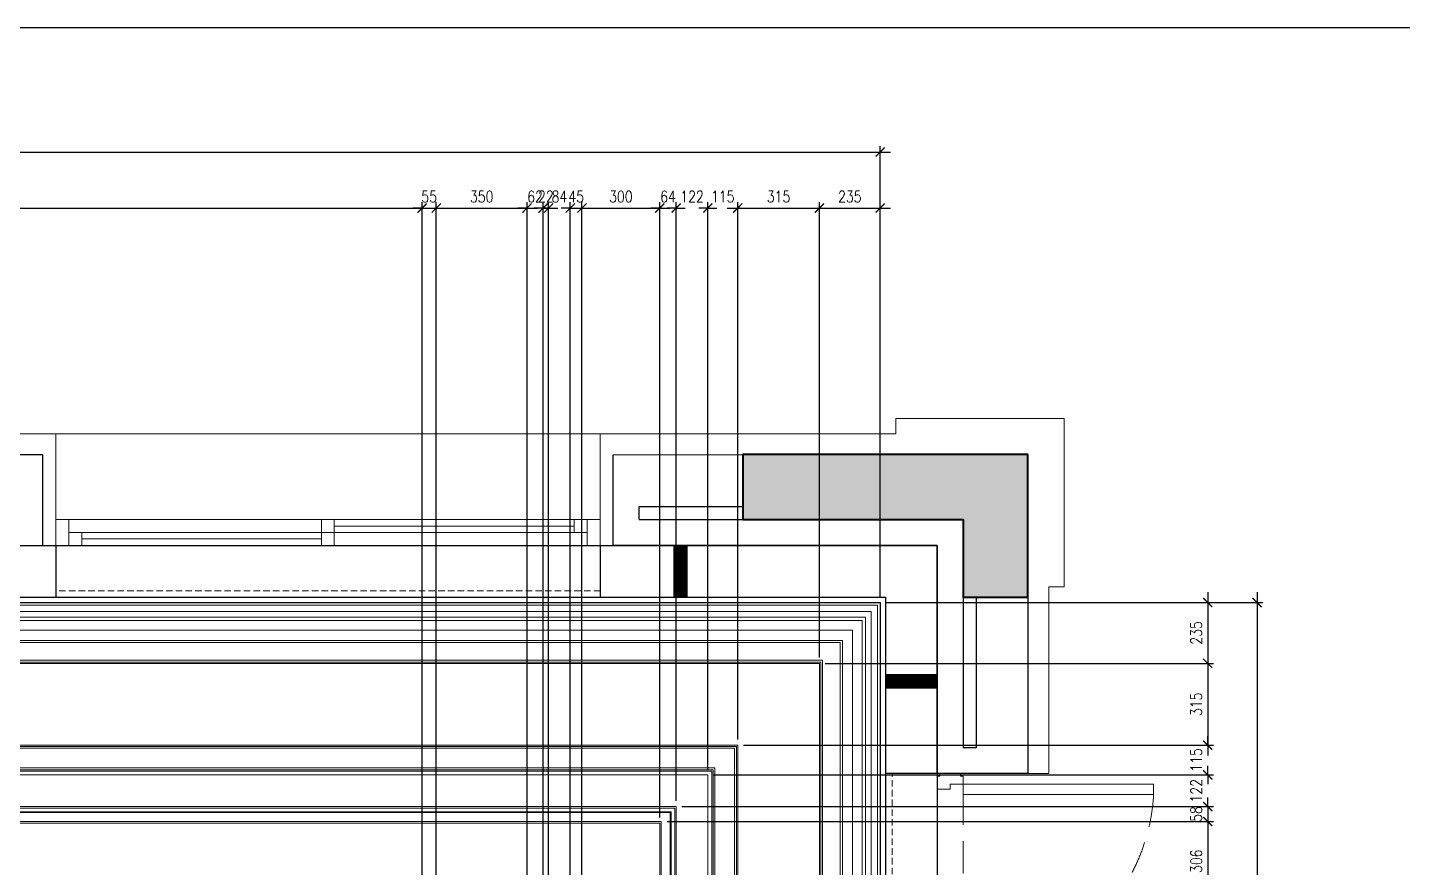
# Model space of a CAD drawing. Header units: inches. Extents: x -20583 to 399182, y -24453 to 525552.
# Drawn here: x 100143 to 105448, y 11103 to 14342 of the extents above; entities that cross this region are included whole.
import ezdxf

# ---------------------------------------------------------------- set-up
doc = ezdxf.new("R2010")
doc.units = ezdxf.units.IN
doc.header["$LTSCALE"] = 1000
doc.header["$MEASUREMENT"] = 0
doc.header["$PDMODE"] = 35
doc.linetypes.add('HIDDEN', pattern=[0.375, 0.25, -0.125])
doc.linetypes.add('HIDDEN2', pattern=[0.1875, 0.125, -0.0625])
for name, color, linetype in [('8', 8, 'Continuous'), ('A-DIM', 9, 'Continuous'), ('A-WALL', 7, 'Continuous')]:
    doc.layers.add(name, color=color, linetype=linetype)
for name, color, linetype, lineweight in [('A-DOOR', 134, 'Continuous', 18), ('A-GLAZ', 134, 'Continuous', 18), ('A-WALL-TILE', 8, 'Continuous', 9), ('GRC', 41, 'Continuous', 0), ('Sanitaire', 253, 'Continuous', 0), ('XREF-V2-GF_COLS$0$A-COLS', 5, 'Continuous', 40), ('XREF-V2-GF_COLS$0$A-COLS-PATT', 252, 'Continuous', 20)]:
    doc.layers.add(name, color=color, linetype=linetype, lineweight=lineweight)
doc.layers.add('Stone-GRG', color=7, linetype='Continuous', lineweight=0, true_color=0xfff2cc)
doc.styles.add('ST9', font='romans.shx', dxfattribs={"width": 0.8})
doc.dimstyles.new('DIM-20', dxfattribs={"dimscale": 1000, "dimtxt": 0.044, "dimasz": 0.035, "dimexe": 0.022, "dimexo": 0.022, "dimgap": 0.022, "dimtad": 1, "dimdec": 0, "dimzin": 0, "dimdsep": 46, "dimtxsty": 'ST9', "dimblk1": 'ARCHTICK', "dimblk2": 'ARCHTICK', "dimsah": 1, "dimcen": 0.088, "dimdle": 0.04, "dimclrd": 256, "dimclre": 256, "dimclrt": 3, "dimadec": 0, "dimazin": 0, "dimtfac": 1, "dimtdec": 0, "dimtix": 1, "dimtofl": 0, "dimtmove": 1, "dimatfit": 3, "dimldrblk": 'CLOSED', "dimfxl": 1, "dimtolj": 1, "dimtzin": 0, "dimarcsym": 0})
pattern_1 = [(45, (90655.0285, 0), (-1.76776695, 1.76776695), [])]

# ---------------------------------------------------------------- blocks, each defined once
blk = doc.blocks.new('DR - 1550')
at = {"color": 253, "linetype": 'HIDDEN2'}
for p, q in [((40, 100), (1510, 100)), ((60, 0), (1490, 0))]:
    blk.add_line(p, q, dxfattribs=at)
for points in [[(40, 100), (40, 835), (80, 835), (80, 100), (40, 100)], [(1510, 100), (1510, 835), (1470, 835), (1470, 100), (1510, 100)]]:
    blk.add_lwpolyline(points)
for points in [[(0, 90), (10, 90), (10, 100), (40, 100), (40, 50), (60, 50), (60, 0), (10, 0), (10, 10), (0, 10)], [(1550, 90), (1540, 90), (1540, 100), (1510, 100), (1510, 50), (1490, 50), (1490, 0), (1540, 0), (1540, 10), (1550, 10)]]:
    blk.add_lwpolyline(points, close=True)
at = {"linetype": 'HIDDEN2'}
for centre, start, end in [((37.8, 99.1), 0.0731, 86.5576), ((1512.2, 99.1), 93.4424, 179.9269)]:
    blk.add_arc(centre, 737.2, start, end, dxfattribs=at)
blk = doc.blocks.new('_ARCHTICK')
at = {"color": 0, "linetype": 'ByBlock', "const_width": 0.15}
blk.add_lwpolyline([(-0.5, -0.5), (0.5, 0.5)], dxfattribs=at)
blk = doc.blocks.new('*D517')
at = {"layer": 'A-DIM', "lineweight": -2, "transparency": 16777216}
for p, q in [((95700.4, 13645.7), (101704.9, 13645.7)), ((95740.4, 10783.8), (95740.4, 13667.7)), ((101664.9, 10783.8), (101664.9, 13667.7))]:
    blk.add_line(p, q, dxfattribs=at)
at = {"layer": 'Defpoints', "color": 0, "transparency": 16777216}
for p in [(101664.9, 13645.7), (95740.4, 10761.8), (101664.9, 10761.8, 0)]:
    blk.add_point(p, dxfattribs=at)
at = {"layer": 'A-DIM', "lineweight": -2, "transparency": 16777216, "xscale": 35, "yscale": 35, "zscale": 35, "rotation": 180}
blk.add_blockref('_ARCHTICK', (95740.4, 13645.7), dxfattribs=at)
at = {"layer": 'A-DIM', "lineweight": -2, "transparency": 16777216, "xscale": 35, "yscale": 35, "zscale": 35}
blk.add_blockref('_ARCHTICK', (101664.9, 13645.7), dxfattribs=at)
at = {"layer": 'A-DIM', "color": 3, "transparency": 16777216, "insert": (98702.6, 13689.7), "char_height": 44, "attachment_point": 5, "style": 'ST9'}
blk.add_mtext('\\A1;5925', dxfattribs=at)
blk = doc.blocks.new('_CLOSED')
at = {"color": 0, "linetype": 'ByBlock'}
for p, q in [((-1, 0.17), (0, 0)), ((-1, 0.17), (-1, -0.17)), ((0, 0), (-1, -0.17)), ((0, 0), (-1, 0))]:
    blk.add_line(p, q, dxfattribs=at)
blk = doc.blocks.new('*D518')
at = {"layer": 'A-DIM', "lineweight": -2, "transparency": 16777216}
for p, q in [((101664.9, 13645.7), (101629.9, 13645.7)), ((101664.9, 10783.8), (101664.9, 13667.7)), ((101719.9, 10783.8), (101719.9, 13667.7)), ((101719.9, 13645.7), (101754.9, 13645.7))]:
    blk.add_line(p, q, dxfattribs=at)
at = {"layer": 'Defpoints', "color": 0, "transparency": 16777216}
for p in [(101719.9, 13645.7), (101664.9, 10761.8, 0), (101719.9, 10761.8)]:
    blk.add_point(p, dxfattribs=at)
at = {"layer": 'A-DIM', "lineweight": -2, "transparency": 16777216, "xscale": 35, "yscale": 35, "zscale": 35}
blk.add_blockref('_ARCHTICK', (101664.9, 13645.7), dxfattribs=at)
at = {"layer": 'A-DIM', "lineweight": -2, "transparency": 16777216, "xscale": 35, "yscale": 35, "zscale": 35, "rotation": 180}
blk.add_blockref('_ARCHTICK', (101719.9, 13645.7), dxfattribs=at)
at = {"layer": 'A-DIM', "color": 3, "transparency": 16777216, "insert": (101692.4, 13689.7), "char_height": 44, "attachment_point": 5, "style": 'ST9'}
blk.add_mtext('\\A1;55', dxfattribs=at)
blk = doc.blocks.new('*D519')
at = {"layer": 'A-DIM', "lineweight": -2, "transparency": 16777216}
for p, q in [((101679.9, 13645.7), (102109.9, 13645.7)), ((101719.9, 10783.8), (101719.9, 13667.7)), ((102069.9, 10783.8), (102069.9, 13667.7))]:
    blk.add_line(p, q, dxfattribs=at)
at = {"layer": 'Defpoints', "color": 0, "transparency": 16777216}
for p in [(102069.9, 13645.7), (101719.9, 10761.8), (102069.9, 10761.8)]:
    blk.add_point(p, dxfattribs=at)
at = {"layer": 'A-DIM', "lineweight": -2, "transparency": 16777216, "xscale": 35, "yscale": 35, "zscale": 35, "rotation": 180}
blk.add_blockref('_ARCHTICK', (101719.9, 13645.7), dxfattribs=at)
at = {"layer": 'A-DIM', "lineweight": -2, "transparency": 16777216, "xscale": 35, "yscale": 35, "zscale": 35}
blk.add_blockref('_ARCHTICK', (102069.9, 13645.7), dxfattribs=at)
at = {"layer": 'A-DIM', "color": 3, "transparency": 16777216, "insert": (101894.9, 13689.7), "char_height": 44, "attachment_point": 5, "style": 'ST9'}
blk.add_mtext('\\A1;350', dxfattribs=at)
blk = doc.blocks.new('*D520')
at = {"layer": 'A-DIM', "lineweight": -2, "transparency": 16777216}
for p, q in [((102069.9, 13645.7), (102034.9, 13645.7)), ((102069.9, 10783.8), (102069.9, 13667.7)), ((102131.9, 10845.8), (102131.9, 13667.7)), ((102131.9, 13645.7), (102166.9, 13645.7))]:
    blk.add_line(p, q, dxfattribs=at)
at = {"layer": 'Defpoints', "color": 0, "transparency": 16777216}
for p in [(102131.9, 13645.7), (102131.9, 10823.8), (102069.9, 10761.8)]:
    blk.add_point(p, dxfattribs=at)
at = {"layer": 'A-DIM', "lineweight": -2, "transparency": 16777216, "xscale": 35, "yscale": 35, "zscale": 35}
blk.add_blockref('_ARCHTICK', (102069.9, 13645.7), dxfattribs=at)
at = {"layer": 'A-DIM', "lineweight": -2, "transparency": 16777216, "xscale": 35, "yscale": 35, "zscale": 35, "rotation": 180}
blk.add_blockref('_ARCHTICK', (102131.9, 13645.7), dxfattribs=at)
at = {"layer": 'A-DIM', "color": 3, "transparency": 16777216, "insert": (102100.9, 13689.7), "char_height": 44, "attachment_point": 5, "style": 'ST9'}
blk.add_mtext('\\A1;62', dxfattribs=at)
blk = doc.blocks.new('*D521')
at = {"layer": 'A-DIM', "lineweight": -2, "transparency": 16777216}
for p, q in [((102131.9, 13645.7), (102096.9, 13645.7)), ((102131.9, 10845.8), (102131.9, 13667.7)), ((102153.4, 10867.3), (102153.4, 13667.7)), ((102153.4, 13645.7), (102188.4, 13645.7))]:
    blk.add_line(p, q, dxfattribs=at)
at = {"layer": 'Defpoints', "color": 0, "transparency": 16777216}
for p in [(102153.4, 13645.7), (102131.9, 10823.8), (102153.4, 10845.3)]:
    blk.add_point(p, dxfattribs=at)
at = {"layer": 'A-DIM', "lineweight": -2, "transparency": 16777216, "xscale": 35, "yscale": 35, "zscale": 35}
blk.add_blockref('_ARCHTICK', (102131.9, 13645.7), dxfattribs=at)
at = {"layer": 'A-DIM', "lineweight": -2, "transparency": 16777216, "xscale": 35, "yscale": 35, "zscale": 35, "rotation": 180}
blk.add_blockref('_ARCHTICK', (102153.4, 13645.7), dxfattribs=at)
at = {"layer": 'A-DIM', "color": 3, "transparency": 16777216, "insert": (102142.7, 13689.7), "char_height": 44, "attachment_point": 5, "style": 'ST9'}
blk.add_mtext('\\A1;22', dxfattribs=at)
blk = doc.blocks.new('*D522')
at = {"layer": 'A-DIM', "lineweight": -2, "transparency": 16777216}
for p, q in [((102153.4, 13645.7), (102118.4, 13645.7)), ((102153.4, 10867.3), (102153.4, 13667.7)), ((102237, 10950.8), (102237, 13667.7)), ((102237, 13645.7), (102272, 13645.7))]:
    blk.add_line(p, q, dxfattribs=at)
at = {"layer": 'Defpoints', "color": 0, "transparency": 16777216}
for p in [(102237, 13645.7), (102237, 10928.8), (102153.4, 10845.3)]:
    blk.add_point(p, dxfattribs=at)
at = {"layer": 'A-DIM', "lineweight": -2, "transparency": 16777216, "xscale": 35, "yscale": 35, "zscale": 35}
blk.add_blockref('_ARCHTICK', (102153.4, 13645.7), dxfattribs=at)
at = {"layer": 'A-DIM', "lineweight": -2, "transparency": 16777216, "xscale": 35, "yscale": 35, "zscale": 35, "rotation": 180}
blk.add_blockref('_ARCHTICK', (102237, 13645.7), dxfattribs=at)
at = {"layer": 'A-DIM', "color": 3, "transparency": 16777216, "insert": (102195.2, 13689.7), "char_height": 44, "attachment_point": 5, "style": 'ST9'}
blk.add_mtext('\\A1;84', dxfattribs=at)
blk = doc.blocks.new('*D523')
at = {"layer": 'A-DIM', "lineweight": -2, "transparency": 16777216}
for p, q in [((102237, 13645.7), (102202, 13645.7)), ((102237, 10950.8), (102237, 13667.7)), ((102282, 10995.8), (102282, 13667.7)), ((102282, 13645.7), (102317, 13645.7))]:
    blk.add_line(p, q, dxfattribs=at)
at = {"layer": 'Defpoints', "color": 0, "transparency": 16777216}
for p in [(102282, 13645.7), (102237, 10928.8), (102282, 10973.8)]:
    blk.add_point(p, dxfattribs=at)
at = {"layer": 'A-DIM', "lineweight": -2, "transparency": 16777216, "xscale": 35, "yscale": 35, "zscale": 35}
blk.add_blockref('_ARCHTICK', (102237, 13645.7), dxfattribs=at)
at = {"layer": 'A-DIM', "lineweight": -2, "transparency": 16777216, "xscale": 35, "yscale": 35, "zscale": 35, "rotation": 180}
blk.add_blockref('_ARCHTICK', (102282, 13645.7), dxfattribs=at)
at = {"layer": 'A-DIM', "color": 3, "transparency": 16777216, "insert": (102259.5, 13689.7), "char_height": 44, "attachment_point": 5, "style": 'ST9'}
blk.add_mtext('\\A1;45', dxfattribs=at)
blk = doc.blocks.new('*D524')
at = {"layer": 'A-DIM', "lineweight": -2, "transparency": 16777216}
for p, q in [((102242, 13645.7), (102622, 13645.7)), ((102282, 10995.8), (102282, 13667.7)), ((102582, 11295.8), (102582, 13667.7))]:
    blk.add_line(p, q, dxfattribs=at)
at = {"layer": 'Defpoints', "color": 0, "transparency": 16777216}
for p in [(102582, 13645.7), (102582, 11273.8), (102282, 10973.8)]:
    blk.add_point(p, dxfattribs=at)
at = {"layer": 'A-DIM', "lineweight": -2, "transparency": 16777216, "xscale": 35, "yscale": 35, "zscale": 35, "rotation": 180}
blk.add_blockref('_ARCHTICK', (102282, 13645.7), dxfattribs=at)
at = {"layer": 'A-DIM', "lineweight": -2, "transparency": 16777216, "xscale": 35, "yscale": 35, "zscale": 35}
blk.add_blockref('_ARCHTICK', (102582, 13645.7), dxfattribs=at)
at = {"layer": 'A-DIM', "color": 3, "transparency": 16777216, "insert": (102432, 13689.7), "char_height": 44, "attachment_point": 5, "style": 'ST9'}
blk.add_mtext('\\A1;300', dxfattribs=at)
blk = doc.blocks.new('*D525')
at = {"layer": 'A-DIM', "lineweight": -2, "transparency": 16777216}
for p, q in [((102582, 13645.7), (102547, 13645.7)), ((102582, 11295.8), (102582, 13667.7)), ((102645.7, 11359.6), (102645.7, 13667.7)), ((102645.7, 13645.7), (102680.7, 13645.7))]:
    blk.add_line(p, q, dxfattribs=at)
at = {"layer": 'Defpoints', "color": 0, "transparency": 16777216}
for p in [(102645.7, 13645.7), (102645.7, 11337.6), (102582, 11273.8)]:
    blk.add_point(p, dxfattribs=at)
at = {"layer": 'A-DIM', "lineweight": -2, "transparency": 16777216, "xscale": 35, "yscale": 35, "zscale": 35}
blk.add_blockref('_ARCHTICK', (102582, 13645.7), dxfattribs=at)
at = {"layer": 'A-DIM', "lineweight": -2, "transparency": 16777216, "xscale": 35, "yscale": 35, "zscale": 35, "rotation": 180}
blk.add_blockref('_ARCHTICK', (102645.7, 13645.7), dxfattribs=at)
at = {"layer": 'A-DIM', "color": 3, "transparency": 16777216, "insert": (102613.8, 13689.7), "char_height": 44, "attachment_point": 5, "style": 'ST9'}
blk.add_mtext('\\A1;64', dxfattribs=at)
blk = doc.blocks.new('*D526')
at = {"layer": 'A-DIM', "lineweight": -2, "transparency": 16777216}
for p, q in [((102645.7, 13645.7), (102610.7, 13645.7)), ((102645.7, 11359.6), (102645.7, 13667.7)), ((102767.7, 11481.5), (102767.7, 13667.7)), ((102767.7, 13645.7), (102802.7, 13645.7))]:
    blk.add_line(p, q, dxfattribs=at)
at = {"layer": 'Defpoints', "color": 0, "transparency": 16777216}
for p in [(102767.7, 13645.7), (102767.7, 11459.5, 0), (102645.7, 11337.6)]:
    blk.add_point(p, dxfattribs=at)
at = {"layer": 'A-DIM', "lineweight": -2, "transparency": 16777216, "xscale": 35, "yscale": 35, "zscale": 35}
blk.add_blockref('_ARCHTICK', (102645.7, 13645.7), dxfattribs=at)
at = {"layer": 'A-DIM', "lineweight": -2, "transparency": 16777216, "xscale": 35, "yscale": 35, "zscale": 35, "rotation": 180}
blk.add_blockref('_ARCHTICK', (102767.7, 13645.7), dxfattribs=at)
at = {"layer": 'A-DIM', "color": 3, "transparency": 16777216, "insert": (102706.7, 13689.7), "char_height": 44, "attachment_point": 5, "style": 'ST9'}
blk.add_mtext('\\A1;122', dxfattribs=at)
blk = doc.blocks.new('*D527')
at = {"layer": 'A-DIM', "lineweight": -2, "transparency": 16777216}
for p, q in [((102767.7, 13645.7), (102732.7, 13645.7)), ((102767.7, 11481.5), (102767.7, 13667.7)), ((102882.7, 11596.5), (102882.7, 13667.7)), ((102882.7, 13645.7), (102917.7, 13645.7))]:
    blk.add_line(p, q, dxfattribs=at)
at = {"layer": 'Defpoints', "color": 0, "transparency": 16777216}
for p in [(102882.7, 13645.7), (102882.7, 11574.5), (102767.7, 11459.5, 0)]:
    blk.add_point(p, dxfattribs=at)
at = {"layer": 'A-DIM', "lineweight": -2, "transparency": 16777216, "xscale": 35, "yscale": 35, "zscale": 35}
blk.add_blockref('_ARCHTICK', (102767.7, 13645.7), dxfattribs=at)
at = {"layer": 'A-DIM', "lineweight": -2, "transparency": 16777216, "xscale": 35, "yscale": 35, "zscale": 35, "rotation": 180}
blk.add_blockref('_ARCHTICK', (102882.7, 13645.7), dxfattribs=at)
at = {"layer": 'A-DIM', "color": 3, "transparency": 16777216, "insert": (102825.2, 13689.7), "char_height": 44, "attachment_point": 5, "style": 'ST9'}
blk.add_mtext('\\A1;115', dxfattribs=at)
blk = doc.blocks.new('*D528')
at = {"layer": 'A-DIM', "lineweight": -2, "transparency": 16777216}
for p, q in [((102842.7, 13645.7), (103238, 13645.7)), ((102882.7, 11596.5), (102882.7, 13667.7)), ((103198, 11911.9), (103198, 13667.7))]:
    blk.add_line(p, q, dxfattribs=at)
at = {"layer": 'Defpoints', "color": 0, "transparency": 16777216}
for p in [(103198, 13645.7), (103198, 11889.9), (102882.7, 11574.5)]:
    blk.add_point(p, dxfattribs=at)
at = {"layer": 'A-DIM', "lineweight": -2, "transparency": 16777216, "xscale": 35, "yscale": 35, "zscale": 35, "rotation": 180}
blk.add_blockref('_ARCHTICK', (102882.7, 13645.7), dxfattribs=at)
at = {"layer": 'A-DIM', "lineweight": -2, "transparency": 16777216, "xscale": 35, "yscale": 35, "zscale": 35}
blk.add_blockref('_ARCHTICK', (103198, 13645.7), dxfattribs=at)
at = {"layer": 'A-DIM', "color": 3, "transparency": 16777216, "insert": (103040.3, 13689.7), "char_height": 44, "attachment_point": 5, "style": 'ST9'}
blk.add_mtext('\\A1;315', dxfattribs=at)
blk = doc.blocks.new('*D529')
at = {"layer": 'A-DIM', "lineweight": -2, "transparency": 16777216}
for p, q in [((103158, 13645.7), (103472.6, 13645.7)), ((103198, 11911.9), (103198, 13667.7)), ((103432.6, 12146.5), (103432.6, 13667.7))]:
    blk.add_line(p, q, dxfattribs=at)
at = {"layer": 'Defpoints', "color": 0, "transparency": 16777216}
for p in [(103432.6, 13645.7), (103432.6, 12124.5), (103198, 11889.9)]:
    blk.add_point(p, dxfattribs=at)
at = {"layer": 'A-DIM', "lineweight": -2, "transparency": 16777216, "xscale": 35, "yscale": 35, "zscale": 35, "rotation": 180}
blk.add_blockref('_ARCHTICK', (103198, 13645.7), dxfattribs=at)
at = {"layer": 'A-DIM', "lineweight": -2, "transparency": 16777216, "xscale": 35, "yscale": 35, "zscale": 35}
blk.add_blockref('_ARCHTICK', (103432.6, 13645.7), dxfattribs=at)
at = {"layer": 'A-DIM', "color": 3, "transparency": 16777216, "insert": (103315.3, 13689.7), "char_height": 44, "attachment_point": 5, "style": 'ST9'}
blk.add_mtext('\\A1;235', dxfattribs=at)
blk = doc.blocks.new('*D530')
at = {"layer": 'A-DIM', "lineweight": -2, "transparency": 16777216}
for p, q in [((104696.1, 12164.5), (104696.1, 11849.9)), ((103454.6, 12124.5), (104718.1, 12124.5)), ((103220, 11889.9), (104718.1, 11889.9))]:
    blk.add_line(p, q, dxfattribs=at)
at = {"layer": 'Defpoints', "color": 0, "transparency": 16777216}
for p in [(103432.6, 12124.5), (103198, 11889.9), (104696.1, 11889.9)]:
    blk.add_point(p, dxfattribs=at)
at = {"layer": 'A-DIM', "lineweight": -2, "transparency": 16777216, "xscale": 35, "yscale": 35, "zscale": 35}
for p, rotation in [((104696.1, 12124.5), 90), ((104696.1, 11889.9), 270)]:
    blk.add_blockref('_ARCHTICK', p, dxfattribs=dict(at, rotation=rotation))
at = {"layer": 'A-DIM', "color": 3, "transparency": 16777216, "insert": (104652.1, 12007.2), "char_height": 44, "attachment_point": 5, "rotation": 90, "style": 'ST9'}
blk.add_mtext('\\A1;235', dxfattribs=at)
blk = doc.blocks.new('*D531')
at = {"layer": 'A-DIM', "lineweight": -2, "transparency": 16777216}
for p, q in [((103220, 11889.9), (104718.1, 11889.9)), ((104696.1, 11929.9), (104696.1, 11534.5)), ((102904.7, 11574.5), (104718.1, 11574.5))]:
    blk.add_line(p, q, dxfattribs=at)
at = {"layer": 'Defpoints', "color": 0, "transparency": 16777216}
for p in [(103198, 11889.9), (102882.7, 11574.5), (104696.1, 11574.5)]:
    blk.add_point(p, dxfattribs=at)
at = {"layer": 'A-DIM', "lineweight": -2, "transparency": 16777216, "xscale": 35, "yscale": 35, "zscale": 35}
for p, rotation in [((104696.1, 11889.9), 90), ((104696.1, 11574.5), 270)]:
    blk.add_blockref('_ARCHTICK', p, dxfattribs=dict(at, rotation=rotation))
at = {"layer": 'A-DIM', "color": 3, "transparency": 16777216, "insert": (104652.1, 11732.2), "char_height": 44, "attachment_point": 5, "rotation": 90, "style": 'ST9'}
blk.add_mtext('\\A1;315', dxfattribs=at)
blk = doc.blocks.new('*D532')
at = {"layer": 'A-DIM', "lineweight": -2, "transparency": 16777216}
for p, q in [((102904.7, 11574.5), (104718.1, 11574.5)), ((104696.1, 11574.5), (104696.1, 11609.5)), ((102789.7, 11459.5), (104718.1, 11459.5)), ((104696.1, 11459.5), (104696.1, 11424.5))]:
    blk.add_line(p, q, dxfattribs=at)
at = {"layer": 'Defpoints', "color": 0, "transparency": 16777216}
for p in [(102882.7, 11574.5), (102767.7, 11459.5), (104696.1, 11459.5)]:
    blk.add_point(p, dxfattribs=at)
at = {"layer": 'A-DIM', "lineweight": -2, "transparency": 16777216, "xscale": 35, "yscale": 35, "zscale": 35}
for p, rotation in [((104696.1, 11574.5), 270), ((104696.1, 11459.5), 90)]:
    blk.add_blockref('_ARCHTICK', p, dxfattribs=dict(at, rotation=rotation))
at = {"layer": 'A-DIM', "color": 3, "transparency": 16777216, "insert": (104652.1, 11517), "char_height": 44, "attachment_point": 5, "rotation": 90, "style": 'ST9'}
blk.add_mtext('\\A1;115', dxfattribs=at)
blk = doc.blocks.new('*D533')
at = {"layer": 'A-DIM', "lineweight": -2, "transparency": 16777216}
for p, q in [((102789.7, 11459.5), (104718.1, 11459.5)), ((104696.1, 11459.5), (104696.1, 11494.5)), ((102667.7, 11337.6), (104718.1, 11337.6)), ((104696.1, 11337.6), (104696.1, 11302.6))]:
    blk.add_line(p, q, dxfattribs=at)
at = {"layer": 'Defpoints', "color": 0, "transparency": 16777216}
for p in [(102767.7, 11459.5), (102645.7, 11337.6), (104696.1, 11337.6)]:
    blk.add_point(p, dxfattribs=at)
at = {"layer": 'A-DIM', "lineweight": -2, "transparency": 16777216, "xscale": 35, "yscale": 35, "zscale": 35}
for p, rotation in [((104696.1, 11459.5), 270), ((104696.1, 11337.6), 90)]:
    blk.add_blockref('_ARCHTICK', p, dxfattribs=dict(at, rotation=rotation))
at = {"layer": 'A-DIM', "color": 3, "transparency": 16777216, "insert": (104652.1, 11398.6), "char_height": 44, "attachment_point": 5, "rotation": 90, "style": 'ST9'}
blk.add_mtext('\\A1;122', dxfattribs=at)
blk = doc.blocks.new('*D534')
at = {"layer": 'A-DIM', "lineweight": -2, "transparency": 16777216}
for p, q in [((104696.1, 11337.6), (104696.1, 11372.6)), ((102667.7, 11337.6), (104718.1, 11337.6)), ((102610, 11279.8), (104718.1, 11279.8)), ((104696.1, 11279.8), (104696.1, 11244.8))]:
    blk.add_line(p, q, dxfattribs=at)
at = {"layer": 'Defpoints', "color": 0, "transparency": 16777216}
for p in [(102645.7, 11337.6), (102588, 11279.8), (104696.1, 11279.8)]:
    blk.add_point(p, dxfattribs=at)
at = {"layer": 'A-DIM', "lineweight": -2, "transparency": 16777216, "xscale": 35, "yscale": 35, "zscale": 35}
for p, rotation in [((104696.1, 11337.6), 270), ((104696.1, 11279.8), 90)]:
    blk.add_blockref('_ARCHTICK', p, dxfattribs=dict(at, rotation=rotation))
at = {"layer": 'A-DIM', "color": 3, "transparency": 16777216, "insert": (104652.1, 11308.7), "char_height": 44, "attachment_point": 5, "rotation": 90, "style": 'ST9'}
blk.add_mtext('\\A1;58', dxfattribs=at)
blk = doc.blocks.new('*D535')
at = {"layer": 'A-DIM', "lineweight": -2, "transparency": 16777216}
for p, q in [((104696.1, 11319.8), (104696.1, 10933.8)), ((102610, 11279.8), (104718.1, 11279.8)), ((102304, 10973.8), (104718.1, 10973.8))]:
    blk.add_line(p, q, dxfattribs=at)
at = {"layer": 'Defpoints', "color": 0, "transparency": 16777216}
for p in [(102588, 11279.8), (102282, 10973.8), (104696.1, 10973.8)]:
    blk.add_point(p, dxfattribs=at)
at = {"layer": 'A-DIM', "lineweight": -2, "transparency": 16777216, "xscale": 35, "yscale": 35, "zscale": 35}
for p, rotation in [((104696.1, 11279.8), 90), ((104696.1, 10973.8), 270)]:
    blk.add_blockref('_ARCHTICK', p, dxfattribs=dict(at, rotation=rotation))
at = {"layer": 'A-DIM', "color": 3, "transparency": 16777216, "insert": (104652.1, 11126.8), "char_height": 44, "attachment_point": 5, "rotation": 90, "style": 'ST9'}
blk.add_mtext('\\A1;306', dxfattribs=at)
blk = doc.blocks.new('*D555')
at = {"layer": 'A-DIM', "lineweight": -2, "transparency": 16777216}
for p, q in [((93932.7, 13861.6), (103472.6, 13861.6)), ((93972.7, 13667.7), (93972.7, 13883.6)), ((103432.6, 13667.7), (103432.6, 13883.6))]:
    blk.add_line(p, q, dxfattribs=at)
at = {"layer": 'Defpoints', "color": 0, "transparency": 16777216}
for p in [(103432.6, 13861.6), (93972.7, 13645.7), (103432.6, 13645.7)]:
    blk.add_point(p, dxfattribs=at)
at = {"layer": 'A-DIM', "lineweight": -2, "transparency": 16777216, "xscale": 35, "yscale": 35, "zscale": 35, "rotation": 180}
blk.add_blockref('_ARCHTICK', (93972.7, 13861.6), dxfattribs=at)
at = {"layer": 'A-DIM', "lineweight": -2, "transparency": 16777216, "xscale": 35, "yscale": 35, "zscale": 35}
blk.add_blockref('_ARCHTICK', (103432.6, 13861.6), dxfattribs=at)
at = {"layer": 'A-DIM', "color": 3, "transparency": 16777216, "insert": (98702.6, 13905.6), "char_height": 44, "attachment_point": 5, "style": 'ST9'}
blk.add_mtext('\\A1;9460', dxfattribs=at)
blk = doc.blocks.new('*D556')
at = {"layer": 'A-DIM', "lineweight": -2, "transparency": 16777216}
for p, q in [((104886.8, 12164.5), (104886.8, 6329.5)), ((104718.1, 12124.5), (104908.8, 12124.5)), ((104718.1, 6369.5), (104908.8, 6369.5))]:
    blk.add_line(p, q, dxfattribs=at)
at = {"layer": 'Defpoints', "color": 0, "transparency": 16777216}
for p in [(104696.1, 12124.5), (104696.1, 6369.5), (104886.8, 6369.5)]:
    blk.add_point(p, dxfattribs=at)
at = {"layer": 'A-DIM', "lineweight": -2, "transparency": 16777216, "xscale": 35, "yscale": 35, "zscale": 35}
for p, rotation in [((104886.8, 12124.5), 90), ((104886.8, 6369.5), 270)]:
    blk.add_blockref('_ARCHTICK', p, dxfattribs=dict(at, rotation=rotation))
at = {"layer": 'A-DIM', "color": 3, "transparency": 16777216, "insert": (104842.8, 9247), "char_height": 44, "attachment_point": 5, "rotation": 90, "style": 'ST9'}
blk.add_mtext('\\A1;5755', dxfattribs=at)

msp = doc.modelspace()

# ---------------------------------------------------------------- hatches: boundary and pattern name
at = {"layer": 'Stone-GRG'}
h = msp.add_hatch(dxfattribs=at)
h.set_pattern_fill('ANSI31', color=253, scale=20)
h.set_pattern_definition(pattern_1)
h.paths.add_polyline_path([(102688.2, 12344.5), (102636.4, 12344.5), (102636.4, 12144.5), (102688.2, 12144.5)])
h = msp.add_hatch(dxfattribs=at)
h.set_pattern_fill('ANSI31', color=253, scale=20)
h.set_pattern_definition(pattern_1)
h.paths.add_polyline_path([(103652.6, 11846.5), (103452.6, 11846.5), (103452.6, 11794.7), (103652.6, 11794.7)])
at = {"layer": 'XREF-V2-GF_COLS$0$A-COLS-PATT'}
msp.add_hatch(color=256, dxfattribs=at).paths.add_polyline_path([(104002.6, 12694.6), (102902.6, 12694.6), (102902.6, 12444.6), (103752.6, 12444.6), (103752.6, 12144.6), (104002.6, 12144.6)])

# ---------------------------------------------------------------- linework, layer by layer
at = {"layer": '8', "color": 1}
for p, q in [((100252.4, 12344.5, 0), (100252.4, 12144.4, 0)), ((102352.4, 12344.4, 0), (102352.4, 12144.4, 0)), ((103652.6, 11464.6, 0), (103452.6, 11464.7, 0))]:
    msp.add_line(p, q, dxfattribs=at)
msp.add_lwpolyline([(91005.6, 14341.8), (109636.3, 14341.8), (109636.3, 2.7), (91005.6, 2.7)], close=True, dxfattribs=at)
at = {"layer": '8', "color": 1, "elevation": 0}
for points in [[(101152.7, 1649.5), (98277.7, 1649.6), (98277.7, 6349.5), (93752.7, 6349.5), (93752.6, 12344.5), (103652.6, 12344.5), (103652.7, 6349.5), (100277.7, 6349.5), (100277.7, 3040.9), (101152.7, 3040.9), (101152.7, 1649.5)], [(93952.7, 12144.5), (103452.6, 12144.5), (103452.6, 11464.7)], [(93952.7, 12124.5), (103432.6, 12124.5), (103432.6, 6369.5)], [(103452.6, 11464.7), (103452.6, 6349.5), (100257.7, 6349.5)]]:
    msp.add_lwpolyline(points, dxfattribs=at)
at = {"layer": '8', "elevation": 0}
msp.add_lwpolyline([(102636.4, 12169.5), (102636.4, 12144.5)], dxfattribs=at)
at = {"layer": 'A-GLAZ'}
for p, q in [((100252.4, 12444.5, 0), (102352.4, 12444.5, 0)), ((100252.4, 12444.5, 0), (102352.4, 12444.5, 0)), ((100302.4, 12344.5, 0), (100302.4, 12444.5, 0)), ((100302.4, 12344.5, 0), (100302.4, 12444.5, 0)), ((101276.4, 12344.5, 0), (101276.4, 12444.5, 0)), ((101276.4, 12344.5, 0), (101276.4, 12444.5, 0)), ((101326.4, 12344.5, 0), (101326.4, 12444.5, 0)), ((101326.4, 12344.5, 0), (101326.4, 12444.5, 0)), ((102252.4, 12419.5, 0), (101326.4, 12419.5, 0)), ((102252.4, 12419.5, 0), (101326.4, 12419.5, 0)), ((102252.4, 12394.5, 0), (102252.4, 12444.5, 0)), ((102252.4, 12394.5, 0), (102252.4, 12444.5, 0)), ((102302.4, 12344.5, 0), (102302.4, 12444.5, 0)), ((102302.4, 12344.5, 0), (102302.4, 12444.5, 0)), ((100302.4, 12394.5, 0), (102302.4, 12394.5, 0)), ((100302.4, 12394.5, 0), (102302.4, 12394.5, 0)), ((100352.4, 12344.5, 0), (100352.4, 12394.5, 0)), ((100352.4, 12344.5, 0), (100352.4, 12394.5, 0)), ((100352.4, 12369.5, 0), (101276.4, 12369.5, 0)), ((100352.4, 12369.5, 0), (101276.4, 12369.5, 0)), ((100252.4, 12344.5, 0), (102352.4, 12344.5, 0)), ((100252.4, 12344.5, 0), (102352.4, 12344.5, 0))]:
    msp.add_line(p, q, dxfattribs=at)
at = {"layer": 'A-WALL', "color": 1}
for p, q in [((102502.4, 12494.6, 0), (102902.6, 12494.6, 0)), ((102502.4, 12444.6, 0), (102502.4, 12494.6, 0)), ((102502.4, 12444.6, 0), (102902.6, 12444.6, 0)), ((103752.6, 12144.6, 0), (103752.6, 11564.6, 0)), ((103802.6, 12144.6, 0), (103802.6, 11564.6, 0)), ((103802.6, 11564.6, 0), (103752.6, 11564.6, 0))]:
    msp.add_line(p, q, dxfattribs=at)
at = {"layer": 'A-WALL', "elevation": 0}
for points in [[(99802.4, 12344.5), (100202.4, 12344.5), (100202.4, 12694.5), (99802.4, 12694.5)], [(103652.6, 12344.6), (102402.4, 12344.5), (102402.4, 12694.5), (104002.6, 12694.6), (104002.6, 11464.6), (103652.6, 11464.6)]]:
    msp.add_lwpolyline(points, close=True, dxfattribs=at)
at = {"layer": 'A-WALL-TILE'}
for p, q in [((100252.4, 12344.5, 0), (100252.4, 12774.5, 0)), ((102352.4, 12344.6, 0), (102352.4, 12774.5, 0)), ((100252.4, 12344.5, 0), (100202.4, 12344.5, 0)), ((102352.4, 12344.5, 0), (102402.4, 12344.5, 0)), ((102352.4, 12344.5, 0), (102402.4, 12344.5, 0))]:
    msp.add_line(p, q, dxfattribs=at)
at = {"layer": 'A-WALL-TILE', "elevation": 0}
msp.add_lwpolyline([(104002.6, 11464.6), (104082.6, 11464.6), (104082.6, 12184.6), (104142.6, 12184.6), (104142.6, 12834.6), (103492.6, 12834.6), (103492.6, 12774.6), (93912.6, 12774.5), (93912.6, 12834.5), (93262.6, 12834.5), (93262.6, 12184.5), (93322.6, 12184.5), (93322.6, 8842), (93752.6, 8842), (93752.6, 8892)], dxfattribs=at)
at = {"layer": 'GRC', "elevation": 0}
for points in [[(93982.7, 6379.5), (103422.6, 6379.5), (103422.6, 12114.5), (93982.7, 12114.5)], [(94007.8, 6404.6), (103397.4, 6404.6), (103397.4, 12089.3), (94007.8, 12089.3)], [(94029.7, 6426.5), (103375.6, 6426.5), (103375.6, 12067.4), (94029.7, 12067.4)], [(94041.7, 6438.5), (103363.5, 6438.5), (103363.5, 12055.4), (94041.7, 12055.4)], [(94080, 6476.8), (103325.3, 6476.8), (103325.3, 12017.2), (94080, 12017.2)], [(94118.7, 6515.5), (103286.6, 6515.5), (103286.6, 11978.4), (94118.7, 11978.4)], [(94127.4, 6524.2), (103277.9, 6524.2), (103277.9, 11969.8), (94127.4, 11969.8)], [(94195.2, 6592), (103210.1, 6592), (103210.1, 11901.9), (94195.2, 11901.9)], [(94202.3, 6599.1), (103203, 6599.1), (103203, 11894.9), (94202.3, 11894.9)], [(94207.3, 6604.1), (103198, 6604.1), (103198, 11889.9), (94207.3, 11889.9)], [(94522.6, 6919.4), (102882.7, 6919.4), (102882.7, 11574.5), (94522.6, 11574.5)], [(94527.6, 6924.4), (102877.7, 6924.4), (102877.7, 11569.5), (94527.6, 11569.5)], [(94534.7, 6931.5), (102870.6, 6931.5), (102870.6, 11562.5), (94534.7, 11562.5)], [(94610.5, 7007.3), (102794.7, 7007.3), (102794.7, 11486.6), (94610.5, 11486.6)], [(94617.6, 7014.4), (102787.7, 7014.4), (102787.7, 11479.5), (94617.6, 11479.5)], [(94622.6, 7019.4), (102782.7, 7019.4), (102782.7, 11474.5), (94622.6, 11474.5)], [(94637.6, 7034.4), (102767.7, 7034.4), (102767.7, 11459.5), (94637.6, 11459.5)], [(94759.5, 7156.3), (102645.7, 7156.3), (102645.7, 11337.6), (94759.5, 11337.6)], [(94765.5, 7162.3), (102639.7, 7162.3), (102639.7, 11331.6), (94765.5, 11331.6)], [(94779.5, 7176.3), (102625.7, 7176.3), (102625.7, 11317.6), (94779.5, 11317.6)], [(94782.8, 7179.6), (102622.5, 7179.6), (102622.5, 11314.4), (94782.8, 11314.4)], [(94817.3, 7214.1), (102588, 7214.1), (102588, 11279.8), (94817.3, 11279.8)], [(94823.3, 7220.1), (102582, 7220.1), (102582, 11273.8), (94823.3, 11273.8)]]:
    msp.add_lwpolyline(points, close=True, dxfattribs=at)
at = {"layer": 'Sanitaire', "color": 1}
for p, q in [((102636.4, 12144.5, 0), (102636.4, 12344.5, 0)), ((102688.2, 12144.5, 0), (102688.2, 12344.5, 0)), ((103452.6, 11846.5, 0), (103652.6, 11846.5, 0)), ((103452.6, 11794.7, 0), (103652.6, 11794.7, 0))]:
    msp.add_line(p, q, dxfattribs=at)
at = {"layer": 'Sanitaire', "linetype": 'HIDDEN', "ltscale": 0.1}
for p, q in [((102352.3, 12169.5, 0), (100252.4, 12169.5, 0)), ((103477.7, 9914.4, 0), (103478.9, 11464.7, 0))]:
    msp.add_line(p, q, dxfattribs=at)
at = {"layer": 'XREF-V2-GF_COLS$0$A-COLS', "elevation": 0}
msp.add_lwpolyline([(104002.6, 12694.6), (102902.6, 12694.6), (102902.6, 12444.6), (103752.6, 12444.6), (103752.6, 12144.6), (104002.6, 12144.6)], close=True, dxfattribs=at)
msp.add_lwpolyline([(104002.6, 12694.6), (102902.6, 12694.6), (102902.6, 12444.6), (103752.6, 12444.6), (103752.6, 12144.6), (104002.6, 12144.6)], close=True, dxfattribs=at)

# ---------------------------------------------------------------- block references
at = {"layer": 'A-DOOR', "xscale": -1, "rotation": 270.0004232829884}
msp.add_blockref('DR - 1550', (103652.6, 9914.6, 0), dxfattribs=at)

# ---------------------------------------------------------------- dimensions: what is measured, and where the dimension line sits
at = {"layer": 'A-DIM', "color": 8}
for base, p1, p2, picture, middle in [((103432.6, 13861.6), (93972.7, 13645.7), (103432.6, 13645.7), '*D555', (98702.6, 13905.6)), ((101664.8854, 13645.6635), (95740.3727, 10761.7996), (101664.8854, 10761.7996, 0), '*D517', (98702.629, 13689.6635)), ((101719.9, 13645.7), (101664.9, 10761.8, 0), (101719.9, 10761.8), '*D518', (101692.4, 13689.7)), ((102069.9, 13645.7), (101719.9, 10761.8), (102069.9, 10761.8), '*D519', (101894.9, 13689.7)), ((102131.9, 13645.7), (102069.9, 10761.8), (102131.9, 10823.8), '*D520', (102100.9, 13689.7)), ((102153.4347, 13645.6635), (102131.8854, 10823.7996), (102153.4347, 10845.3077), '*D521', (102142.6601, 13689.6635)), ((102237, 13645.7), (102153.4, 10845.3), (102237, 10928.8), '*D522', (102195.2, 13689.7)), ((102282, 13645.7), (102237, 10928.8), (102282, 10973.8), '*D523', (102259.5, 13689.7)), ((102582, 13645.7), (102282, 10973.8), (102582, 11273.8), '*D524', (102432, 13689.7)), ((102645.7, 13645.7), (102582, 11273.8), (102645.7, 11337.6), '*D525', (102613.8, 13689.7)), ((102767.7, 13645.7), (102645.7, 11337.6), (102767.7, 11459.5, 0), '*D526', (102706.7, 13689.7)), ((102882.7, 13645.7), (102767.7, 11459.5, 0), (102882.7, 11574.5), '*D527', (102825.2, 13689.7)), ((103198, 13645.7), (102882.7, 11574.5), (103198, 11889.9), '*D528', (103040.3, 13689.7)), ((103432.6, 13645.7), (103198, 11889.9), (103432.6, 12124.5), '*D529', (103315.3, 13689.7))]:
    dim = msp.add_linear_dim(base=base, p1=p1, p2=p2, dimstyle='DIM-20', dxfattribs=at)
    dim.commit()
    dim.dimension.update_dxf_attribs({"geometry": picture, "text_midpoint": middle})
for base, p1, p2, picture, middle in [((104696.1, 11889.9), (103432.6, 12124.5), (103198, 11889.9), '*D530', (104652.1, 12007.2)), ((104886.8, 6369.5), (104696.1, 12124.5), (104696.1, 6369.5), '*D556', (104842.8, 9247)), ((104696.1, 11574.5), (103198, 11889.9), (102882.7, 11574.5), '*D531', (104652.1, 11732.2)), ((104696.1, 11459.5), (102882.7, 11574.5), (102767.7, 11459.5), '*D532', (104652.1, 11517)), ((104696.1, 11337.6), (102767.7, 11459.5), (102645.7, 11337.6), '*D533', (104652.1, 11398.6)), ((104696.1, 11279.8), (102645.7, 11337.6), (102588, 11279.8), '*D534', (104652.1, 11308.7)), ((104696.1, 10973.8), (102588, 11279.8), (102282, 10973.8), '*D535', (104652.1, 11126.8))]:
    dim = msp.add_linear_dim(base=base, p1=p1, p2=p2, angle=90, dimstyle='DIM-20', dxfattribs=at)
    dim.commit()
    dim.dimension.update_dxf_attribs({"geometry": picture, "text_midpoint": middle})

doc.saveas('drawing.dxf')
